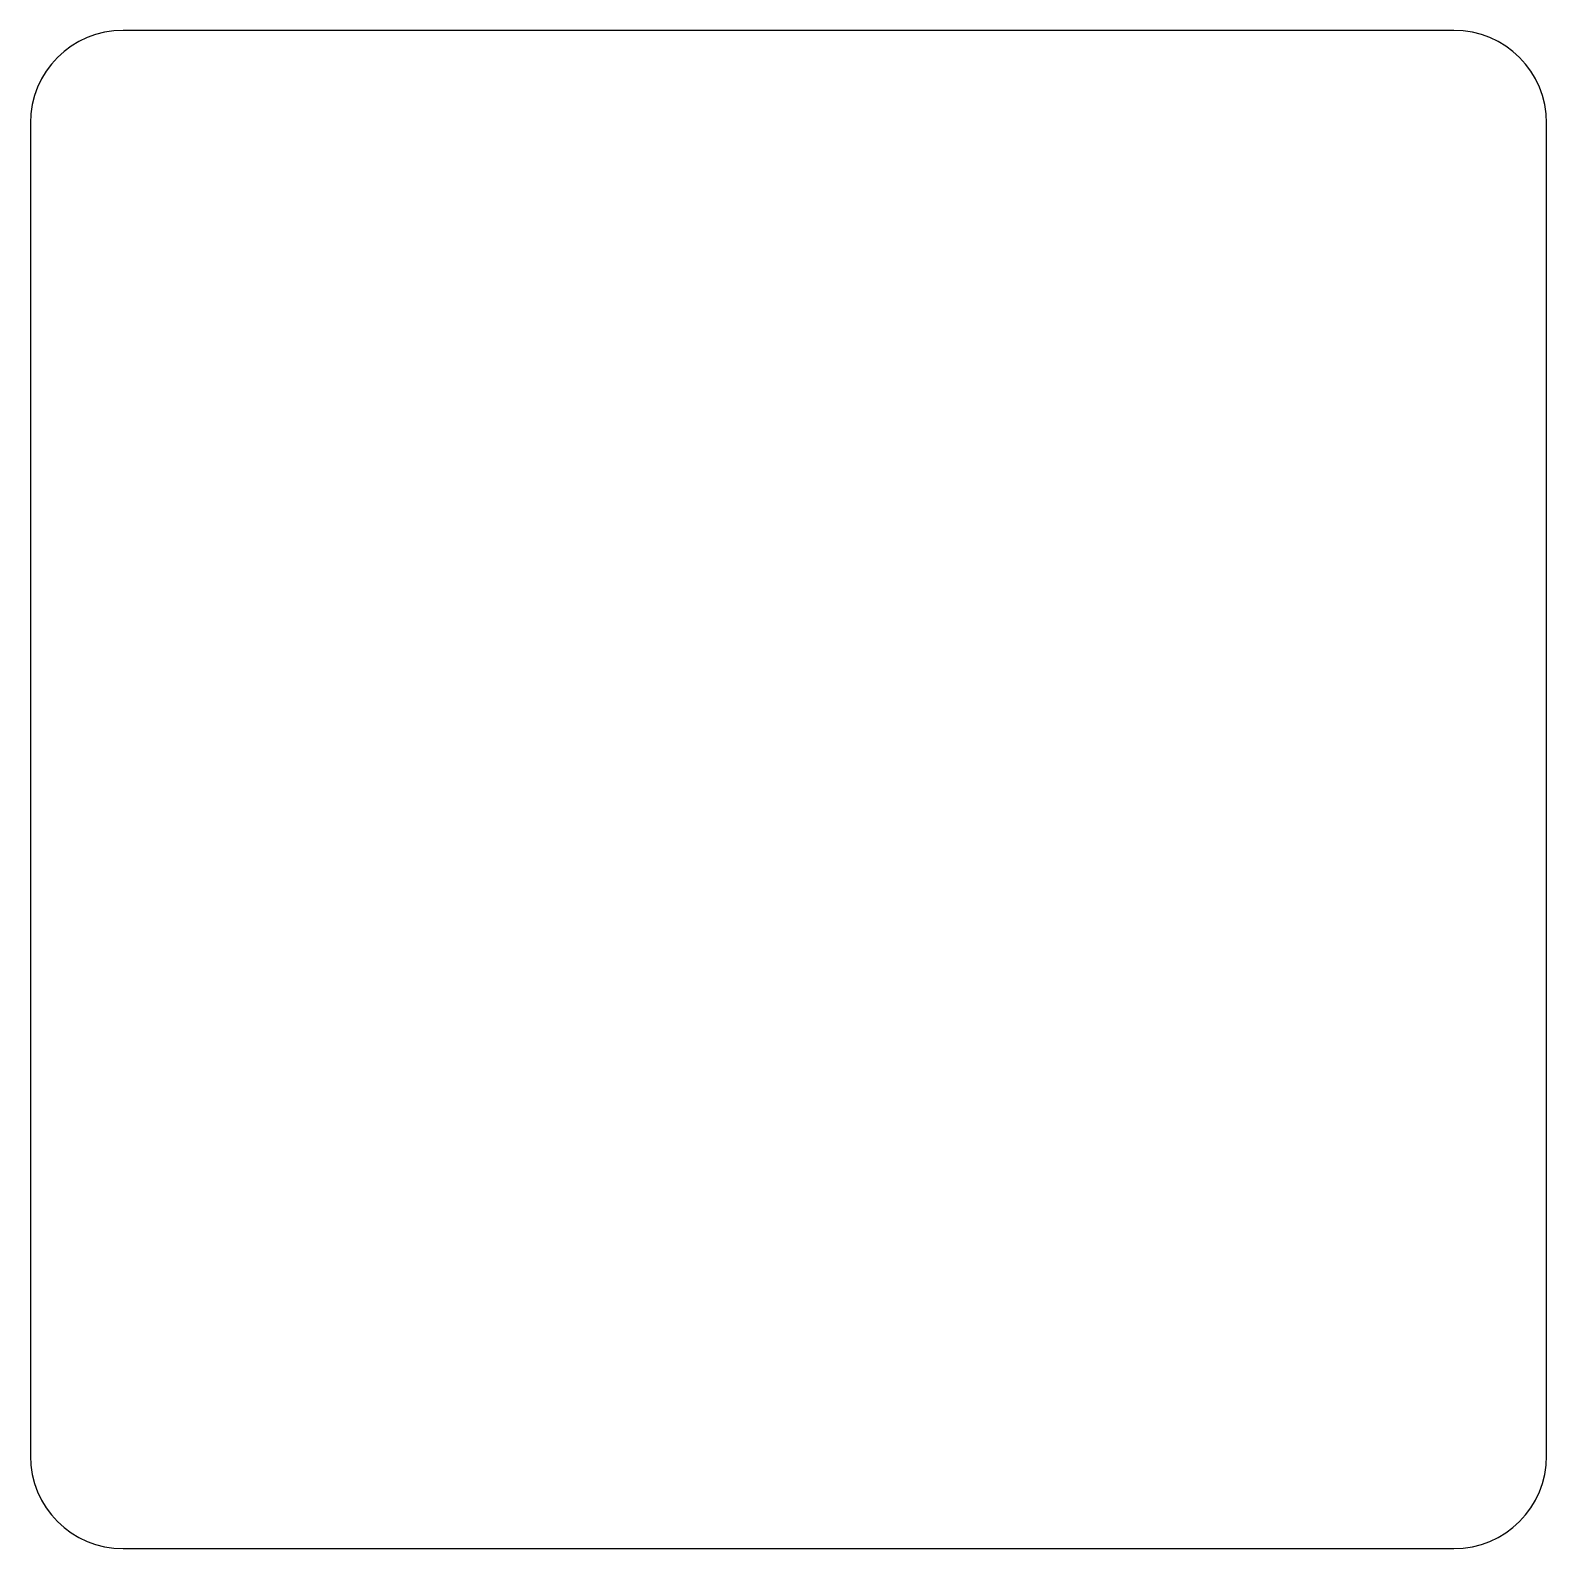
# Model space of a CAD drawing. Header units: millimetres. Extents: x -15 to 34, y -15 to 34.
import ezdxf

# ---------------------------------------------------------------- set-up
doc = ezdxf.new("R2010")
doc.units = ezdxf.units.MM

msp = doc.modelspace()

# ---------------------------------------------------------------- linework, layer by layer
for p, q in [((31, 34.05), (-12, 34.05)), ((-15, 31.05), (-15, -12)), ((34, -12), (34, 31.05)), ((-12, -15), (31, -15))]:
    msp.add_line(p, q)
for centre, start, end in [((-12, 31.05), 90, 180), ((31, 31.05), 0, 90), ((-12, -12), 180, 270), ((31, -12), 270, 0)]:
    msp.add_arc(centre, 3, start, end)

doc.saveas('drawing.dxf')
